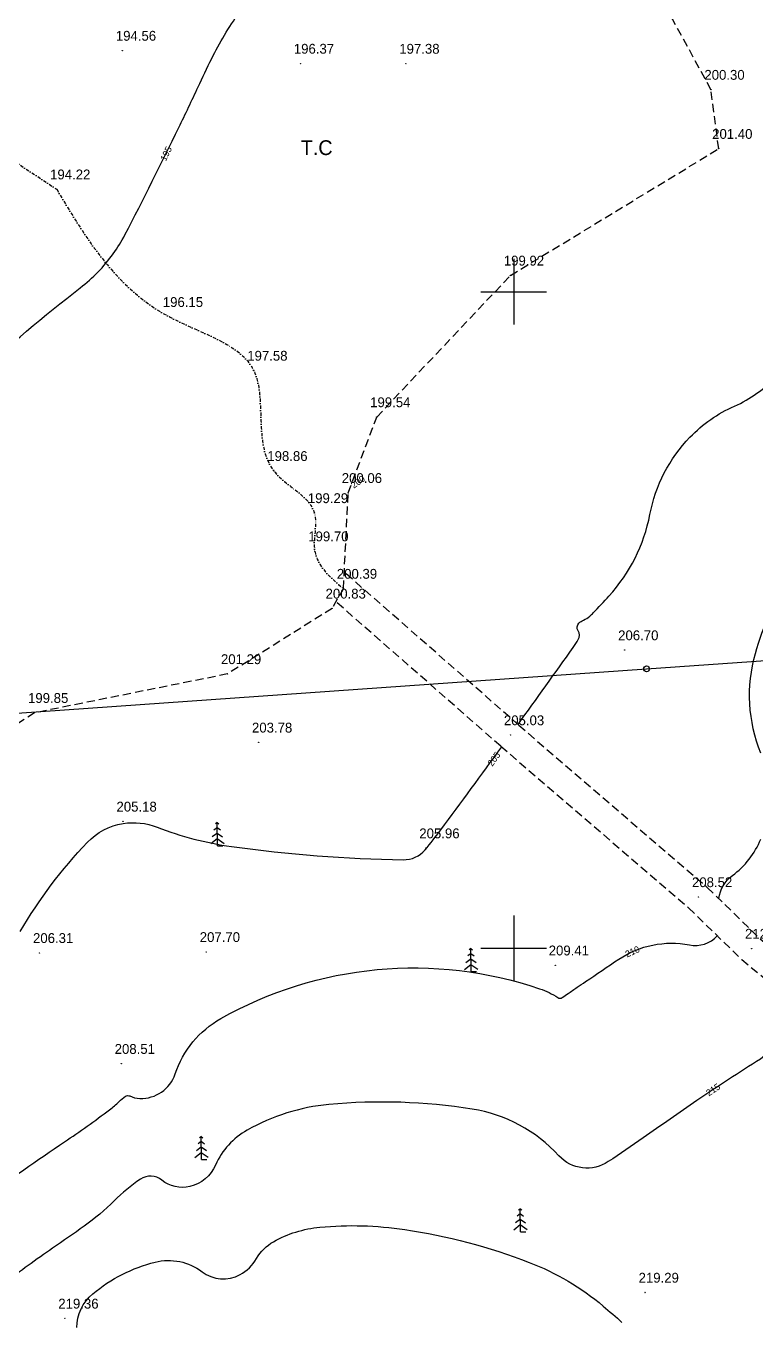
# Model space of a CAD drawing. Extents: x -83928 to -81707, y 15464 to 18601.
# Drawn here: x -82548.6 to -82326.2, y 17286.1 to 17680.9 of the extents above; entities that cross this region are included whole.
import ezdxf
from ezdxf.enums import TextEntityAlignment as Align

# ---------------------------------------------------------------- set-up
doc = ezdxf.new("R2010")
doc.units = 0
doc.header["$MEASUREMENT"] = 0
for name, pattern in [('ACAD_ISO03W100', [30, 12, -18]), ('INTERROMPU', [0.75, 0.5, -0.25]), ('TIRETPTx2', [2, 1, -0.5, 0, -0.5])]:
    doc.linetypes.add(name, pattern=pattern)
doc.layers.add('ACCE', color=4, linetype='INTERROMPU', lineweight=25)
for name, color, linetype in [('ALT', 7, 'Continuous'), ('BORNE', 1, 'Continuous'), ('Carroyage 1', 7, 'Continuous'), ('CNiv_1', 1, 'Continuous'), ('CONST', 7, 'Continuous'), ('Cotation CN', 6, 'Continuous'), ('ECOULEMENT', 160, 'ACAD_ISO03W100'), ('LIMITE', 40, 'INTERROMPU'), ('POINTS', 3, 'Continuous'), ('TITRE', 1, 'Continuous'), ('USL', 2, 'Continuous')]:
    doc.layers.add(name, color=color, linetype=linetype)

# ---------------------------------------------------------------- blocks, each defined once
blk = doc.blocks.new('CotaCNiv')
at = {"invisible_edges": 15}
blk.add_3dface([(-0.5, -0.5), (0.5, -0.5), (0.5, 0.5), (-0.5, 0.5)], dxfattribs=at)
blk.add_3dface([(-0.5, -0.5), (0.5, -0.5), (0.5, 0.5), (-0.5, 0.5)], dxfattribs=at)
blk.add_attdef('ALTCNIV', text='', height=0.4).set_placement((0, 0), align=Align.MIDDLE)
blk = doc.blocks.new('T10')
at = {"layer": 'USL'}
for p, q in [((0.02, 2.78), (-0.5, 2.4)), ((0.02, 3.53), (-0.26, 3.33)), ((-0.02, 3.53), (0.26, 3.33)), ((-0.02, 2.78), (0.5, 2.4)), ((0, 0), (0, 3.5)), ((-1, 0.34), (-0.02, 1.1)), ((0.02, 1.94), (-0.77, 1.36)), ((-0.02, 1.94), (0.77, 1.36)), ((-0.02, 1.1), (1.01, 0.34)), ((0, 0), (0.83, 0))]:
    blk.add_line(p, q, dxfattribs=at)

msp = doc.modelspace()

# ---------------------------------------------------------------- linework, layer by layer
at = {"layer": 'ACCE', "linetype": 'INTERROMPU', "ltscale": 5, "extrusion": (0.000932032, -0.005533, 0.999984)}
for p, q in [((-82398.38, 17467.9, 200.94), (-82451.62, 17514.57, 201.67)), ((-82403.95, 17461.55, 200.91), (-82454.15, 17505.55, 201.59))]:
    msp.add_line(p, q, dxfattribs=at)
at = {"layer": 'ACCE', "linetype": 'INTERROMPU', "ltscale": 5, "extrusion": (0.000932032, -0.005533, 0.999984), "elevation": 27.49}
for points in [[(-82398.56, 17468.34), (-82341.2, 17418.95), (-82325.08, 17403.27), (-82309.02, 17390.07), (-82243.32, 17317.35)], [(-82404.08, 17461.94), (-82346.9, 17412.71), (-82330.72, 17396.97), (-82314.87, 17383.94), (-82249.59, 17311.69)]]:
    msp.add_lwpolyline(points, dxfattribs=at)
at = {"layer": 'BORNE', "color": 2, "extrusion": (4.63065e-06, 1.2885e-05, 1)}
msp.add_circle((-82359.54, 17485.1, 207.68), 0.877, dxfattribs=at)
at = {"layer": 'Carroyage 1'}
for p, q in [((-82400, 17610), (-82400, 17590)), ((-82410, 17600), (-82390, 17600)), ((-82400, 17410), (-82400, 17390)), ((-82410, 17400), (-82390, 17400))]:
    msp.add_line(p, q, dxfattribs=at)
at = {"layer": 'CNiv_1'}
for points, elevation in [([(-82564, 17574, -0.024877), (-82532.02, 17601.18, 0.072921), (-82522, 17611.5, 0.03648), (-82518.4, 17617.34, 0.006839), (-82502, 17650, 0.004452), (-82496.14, 17662.36, -0.006356), (-82492, 17671, -0.040907), (-82483.63, 17684.93, -0.051132), (-82475, 17694.67, -0.040363), (-82469.74, 17698.77, 0.023558), (-82460.5, 17705.5, 0.02726), (-82444.36, 17719.97, 0.050825), (-82437, 17729, 0.084524), (-82435.2, 17733.11, 0.047261), (-82434, 17741, 0.2338), (-82440.44, 17756.09, -0.181652), (-82448.81, 17771.3)], 195), ([(-82398.7, 17468.18, 0.001553), (-82381.86, 17491.65, 0.020674), (-82380.33, 17494, 0.285927), (-82380.39, 17496.71, -0.35061), (-82380.17, 17499, -0.099965), (-82378.75, 17499.97, 0.077108), (-82376.86, 17501.14, 0.025126), (-82375.8, 17502.14, 0.005187), (-82371, 17507.29, 0.138813), (-82358.54, 17532.11, -0.14561), (-82346.33, 17555.67, -0.09727), (-82332.77, 17565.13, 0.102626), (-82320, 17574.25, 0.065669)], 205), ([(-82324.73, 17459.43, -0.166562), (-82326.4, 17489.8, -0.078975), (-82315.58, 17513.22, -0.175691)], 210), ([(-82550.29, 17405.14, -0.057878), (-82529.85, 17432.29, -0.164275), (-82519, 17438, -0.133482), (-82508.61, 17436.89, 0.058828), (-82486, 17431, 0.030057), (-82433.67, 17426.96, 0.226092), (-82427, 17430, 0.014855), (-82422.24, 17436.03, 0.002772), (-82403.67, 17461.32, 0.002772)], 205), ([(-82337.53, 17415.11, -0.206124), (-82333.42, 17422.13, 0.13837), (-82324.75, 17433.25, 0.195472)], 210), ([(-82602, 17363, 0.000762), (-82553.54, 17400.28, 0.035909)], 205), ([(-82561.55, 17323.82, -0.00695), (-82536.83, 17341.03, 0.012412), (-82523.09, 17350.82, 0.031088), (-82520.25, 17353.24, -0.043974), (-82518.2, 17354.9, -0.262543), (-82516.95, 17355, 0.099266), (-82513.89, 17354.26, 0.333384), (-82503.12, 17361.71, -0.185635), (-82489.2, 17378.6, -0.105682), (-82441.64, 17393.5, -0.105602), (-82392.11, 17387.67, -0.061323), (-82386.57, 17384.99, 0.29914), (-82385.2, 17385, 0.005391), (-82383.47, 17386.19, -0.003363), (-82380.7, 17388.1, -0.001157), (-82378.14, 17389.84, -0.000293), (-82368, 17396.67, -0.199295), (-82346.5, 17401, 0.263126), (-82338.03, 17403.81, 0.263126)], 210), ([(-82320.53, 17388.3, 0.029201), (-82320.92, 17372.28, -0.200079), (-82322.43, 17368.29, -0.063102), (-82324.89, 17366.26, 0.008683), (-82344.2, 17353.6, 0.003557), (-82360.55, 17342.3, -0.005477), (-82371.2, 17335, -0.3703), (-82386.25, 17336.8, 0.169347), (-82412.67, 17351, 0.062762), (-82456.29, 17352.41, 0.105682), (-82481.2, 17344.6, 0.161902), (-82490.81, 17333.98, -0.233352), (-82498.63, 17327.42, -0.235035), (-82507.17, 17329.35, 0.330438), (-82513.7, 17329.65, 0.048076), (-82521.69, 17323.07, -0.041636), (-82530.82, 17315.36, -0.003459), (-82540.43, 17308.63, 0.004438), (-82547.91, 17303.36, 0.013153), (-82554.8, 17298.14, 0.037875)], 215), ([(-82533.11, 17284.44, -0.219145), (-82528.21, 17294.74, -0.113237), (-82509.2, 17304.4, -0.227388), (-82494.94, 17301.47, 0.294678), (-82483.37, 17300.58, 0.139486), (-82478.34, 17305.49, -0.134922), (-82473.2, 17310.6, -0.105682), (-82459.04, 17315.04, -0.060237), (-82433.22, 17314.33, -0.055233), (-82395.3, 17304.33, -0.083026), (-82372.75, 17291, -0.009223), (-82367.03, 17286.01, -0.082203)], 220)]:
    msp.add_lwpolyline(points, format="xyb", dxfattribs=dict(at, elevation=elevation))
at = {"layer": 'ECOULEMENT', "linetype": 'TIRETPTx2'}
msp.add_open_spline([(-82763.45, 17699.36, 204.88), (-82750.65, 17696.44, 204.81), (-82721.64, 17689.81, 204.64), (-82682.52, 17680.67, 204.4), (-82660.74, 17657.71, 204.06), (-82637.67, 17645.24, 203.84), (-82596.99, 17669.71, 204), (-82563.87, 17647.63, 203.63), (-82539.21, 17631.2, 203.36)], degree=3, knots=[6.261582, 6.261582, 6.261582, 6.261582, 46.014389, 96.082473, 120.798448, 141.139158, 168.199603, 247.032953, 247.032953, 247.032953, 247.032953], dxfattribs=at)
msp.add_spline([(-82539.21, 17631.2, 203.36), (-82504.87, 17592.33, 202.78), (-82479.17, 17575.98, 202.5), (-82473.06, 17545.42, 202.12), (-82460.71, 17532.6, 201.92), (-82460.59, 17520.95, 201.78), (-82451.88, 17509.55, 201.62)], degree=3, dxfattribs=at)
at = {"layer": 'LIMITE', "linetype": 'INTERROMPU', "ltscale": 5, "extrusion": (0.003135, -0.012036, 0.999923), "elevation": -267.65}
for points in [[(-82452.11, 17507.6), (-82450.61, 17536.77), (-82441.96, 17559.87), (-82401.24, 17603), (-82337.8, 17641.6), (-82340.17, 17659.6), (-82351.84, 17681.05), (-82403.31, 17701.79), (-82436.84, 17727.54), (-82444.47, 17732.1)], [(-82452.11, 17507.6), (-82455.54, 17501.56), (-82487.39, 17481.59), (-82546.15, 17469.76), (-82581.96, 17446.68), (-82598.11, 17417.97), (-82642.12, 17402.04), (-82674.6, 17371.39), (-82708.84, 17372.91), (-82729.53, 17318.78)]]:
    msp.add_lwpolyline(points, dxfattribs=at)
at = {"layer": 'LIMITE', "linetype": 'INTERROMPU', "ltscale": 5}
msp.add_spline([(-82203.95, 17367.36, 199.13), (-82230.46, 17316.54, 198.6), (-82270.59, 17279.52, 198.28), (-82288.23, 17283.75, 198.39), (-82327.95, 17259.91, 198.23), (-82370.21, 17222.35, 198.48), (-82343.1, 17181.06, 197.65)], degree=3, dxfattribs=at)
at = {"layer": 'POINTS', "extrusion": (0.002059, -0.012217, 0.999923)}
for centre in [(-82519.43, 17672.53, -182.42), (-82465.22, 17668.58, -182.42), (-82433.1, 17668.57, -182.42), (-82340.18, 17660.63, -182.42), (-82337.81, 17642.63, -182.42), (-82539.45, 17630.29, -182.42), (-82401.26, 17604.04, -182.42), (-82505.12, 17591.42, -182.42), (-82479.41, 17575.06, -182.42), (-82441.97, 17560.9, -182.42), (-82473.3, 17544.5, -182.42), (-82450.62, 17537.8, -182.42), (-82460.95, 17531.68, -182.42), (-82460.83, 17520.03, -182.42), (-82452.12, 17508.63, -182.42), (-82455.55, 17502.59, -182.42), (-82366.44, 17489.9, -182.42), (-82487.41, 17482.63, -182.42), (-82546.17, 17470.8, -182.42), (-82477.96, 17461.78, -182.42), (-82401.23, 17464.01, -182.42), (-82519.23, 17437.71, -182.42), (-82427, 17429.57, -182.42), (-82343.95, 17414.69, -182.42), (-82327.8, 17398.98, -182.42), (-82544.65, 17397.67, -182.42), (-82493.87, 17397.97, -182.42), (-82387.59, 17393.89, -182.42), (-82519.78, 17363.89, -182.42), (-82360.21, 17294.2, -182.42), (-82536.95, 17286.31, -182.42)]:
    msp.add_circle(centre, 0.05, dxfattribs=at)
at = {"layer": 'TITRE', "color": 6, "extrusion": (4.63065e-06, 1.2885e-05, 1)}
for p, q in [((-82359.54, 17485.1, 207.83), (-82181.59, 17497.43, 207.83)), ((-82551.24, 17471.62, 207.84), (-82359.54, 17485.1, 207.83))]:
    msp.add_line(p, q, dxfattribs=at)

# ---------------------------------------------------------------- block references
at = {"extrusion": (0.000932032, -0.005533, 0.999984), "xscale": 2.000000000010331, "yscale": 1.999999999992818, "zscale": 2.000000000000016, "rotation": 0.6767476860794991}
for p in [(-82490.21, 17430.59, -162.28), (-82412.95, 17392.25, -162.28), (-82495.06, 17335, -162.28), (-82397.91, 17312.98, -162.28)]:
    msp.add_blockref('T10', p, dxfattribs=at)
at = {"layer": 'Cotation CN'}
ref = msp.add_blockref('CotaCNiv', (-82505.89, 17642.05, 10195), dxfattribs=dict(at, xscale=5.666666666669166, yscale=3, rotation=63.73665909107825))
ref.add_attrib('ALTCNIV', '195', dxfattribs={"height": 2, "rotation": 63.7367}).set_placement((-82505.89, 17642.05, 195), align=Align.MIDDLE_CENTER)
ref = msp.add_blockref('CotaCNiv', (-82447.47, 17542.07, 10200), dxfattribs=dict(at, xscale=5.666666666668038, yscale=3, rotation=35.60097984483662))
ref.add_attrib('ALTCNIV', '200', dxfattribs={"height": 2, "rotation": 35.601}).set_placement((-82447.47, 17542.07, 200), align=Align.MIDDLE_CENTER)
ref = msp.add_blockref('CotaCNiv', (-82406.04, 17457.64, 10405.88), dxfattribs=dict(at, xscale=6.000000000002603, yscale=3, rotation=54.09298581799645))
ref.add_attrib('ALTCNIV', '205', dxfattribs={"height": 2, "rotation": 54.093}).set_placement((-82406.04, 17457.64, 405.88), align=Align.MIDDLE_CENTER)
ref = msp.add_blockref('CotaCNiv', (-82363.86, 17398.98, 10210), dxfattribs=dict(at, xscale=5.333333333340653, yscale=3, rotation=24.42298181966629))
ref.add_attrib('ALTCNIV', '210', dxfattribs={"height": 2, "rotation": 24.423}).set_placement((-82363.86, 17398.98, 210), align=Align.MIDDLE_CENTER)
ref = msp.add_blockref('CotaCNiv', (-82339.28, 17356.92, 10215), dxfattribs=dict(at, xscale=5.666666666664843, yscale=3, rotation=33.73013518112226))
ref.add_attrib('ALTCNIV', '215', dxfattribs={"height": 2, "rotation": 33.7301}).set_placement((-82339.28, 17356.92, 215), align=Align.MIDDLE_CENTER)

# ---------------------------------------------------------------- texts
at = {"layer": 'ALT', "extrusion": (0.002059, -0.012217, 0.999923)}
for s, p in [('194.56', (-82521.43, 17675.53, -182.42)), ('196.37', (-82467.22, 17671.58, -182.42)), ('197.38', (-82435.1, 17671.57, -182.42)), ('200.30', (-82342.18, 17663.63, -182.42)), ('201.40', (-82339.81, 17645.63, -182.42)), ('194.22', (-82541.45, 17633.29, -182.42)), ('199.92', (-82403.26, 17607.04, -182.42)), ('196.15', (-82507.12, 17594.42, -182.42)), ('197.58', (-82481.41, 17578.06, -182.42)), ('199.54', (-82443.97, 17563.9, -182.42)), ('198.86', (-82475.3, 17547.5, -182.42)), ('200.06', (-82452.62, 17540.8, -182.42)), ('199.29', (-82462.95, 17534.68, -182.42)), ('199.70', (-82462.83, 17523.03, -182.42)), ('200.39', (-82454.12, 17511.63, -182.42)), ('200.83', (-82457.55, 17505.59, -182.42)), ('206.70', (-82368.44, 17492.9, -182.42)), ('201.29', (-82489.41, 17485.63, -182.42)), ('199.85', (-82548.17, 17473.8, -182.42)), ('205.03', (-82403.23, 17467.01, -182.42)), ('203.78', (-82479.96, 17464.78, -182.42)), ('205.18', (-82521.23, 17440.71, -182.42)), ('205.96', (-82429, 17432.57, -182.42)), ('208.52', (-82345.95, 17417.69, -182.42)), ('206.31', (-82546.65, 17400.67, -182.42)), ('207.70', (-82495.87, 17400.97, -182.42)), ('212.88', (-82329.8, 17401.98, -182.42)), ('209.41', (-82389.59, 17396.89, -182.42)), ('208.51', (-82521.78, 17366.89, -182.42)), ('219.29', (-82362.21, 17297.2, -182.42)), ('219.36', (-82538.95, 17289.31, -182.42))]:
    msp.add_text(s, height=3, rotation=359.9958, dxfattribs=at).set_placement(p)
at = {"layer": 'CONST', "linetype": 'ByBlock', "extrusion": (0.000932032, -0.005533, 0.999984)}
msp.add_text('T.C', height=4.5, rotation=0.0032, dxfattribs=at).set_placement((-82464.84, 17640.99, -162.28))

doc.saveas('drawing.dxf')
